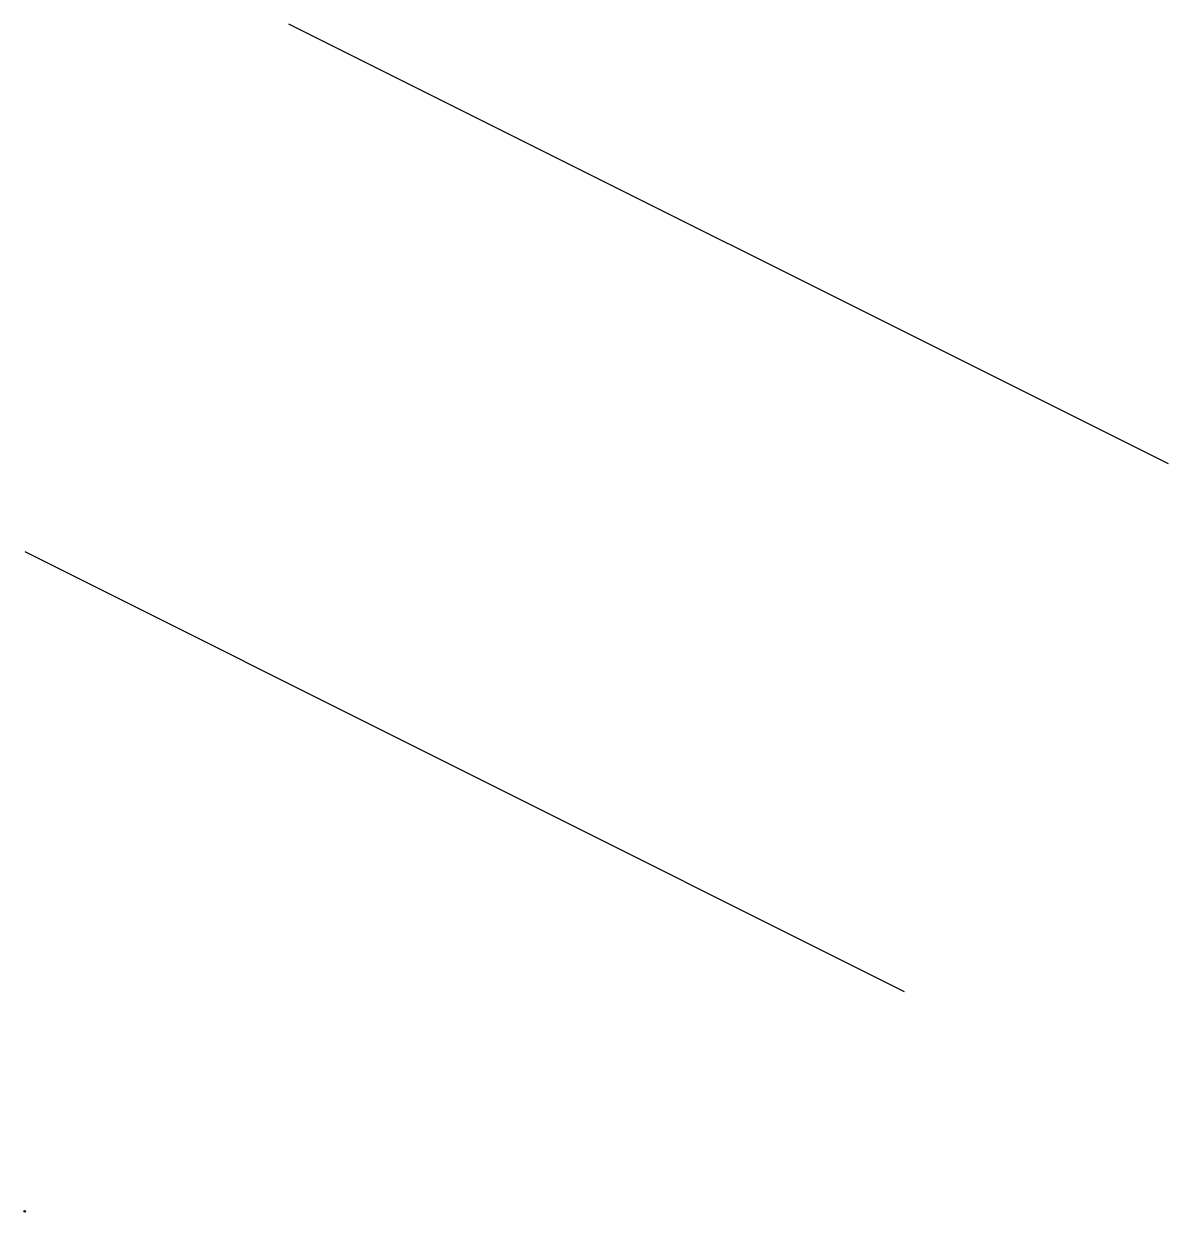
# Model space of a CAD drawing. Units: millimetres at full size, sheet at 1:100. Extents: x -15576 to 16286, y -15760 to 17326.
import ezdxf

# ---------------------------------------------------------------- set-up
doc = ezdxf.new("R2010")
doc.units = ezdxf.units.MM
doc.header["$LTSCALE"] = 100
doc.header["$PDMODE"] = 32
doc.header["$PDSIZE"] = 50
doc.layers.add('0-0', color=7, linetype='Continuous')

msp = doc.modelspace()

# ---------------------------------------------------------------- linework, layer by layer
at = {"layer": '0-0'}
for p, q in [((-8204.1, 17326.5), (16285.7, 5081.6)), ((-15551, 2632.7), (8938.8, -9612.2))]:
    msp.add_line(p, q, dxfattribs=at)
msp.add_point((-15551, -15734.7), dxfattribs=at)

doc.saveas('drawing.dxf')
